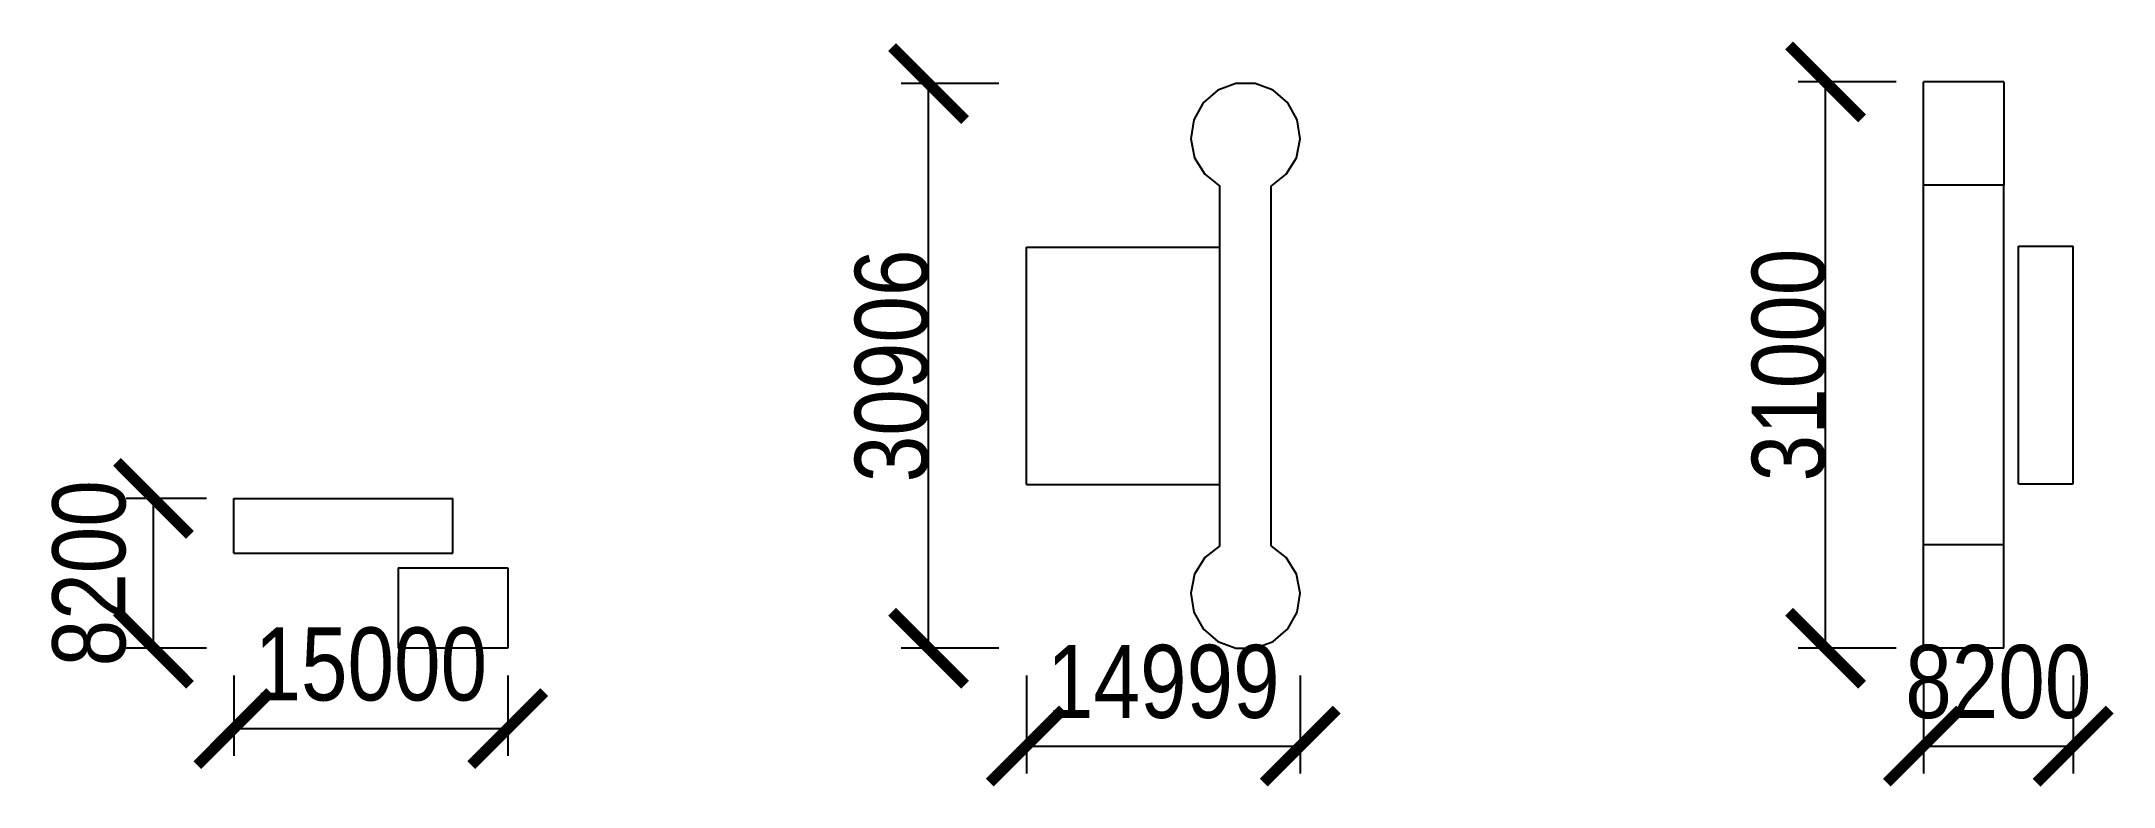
# Model space of a CAD drawing. Header units: millimetres. Extents: x -105 to 1029, y -76 to 332.
import ezdxf

# ---------------------------------------------------------------- set-up
doc = ezdxf.new("R2010")
doc.units = ezdxf.units.MM
doc.layers.add('DIM', color=5, linetype='Continuous')
doc.layers.add('OUTLINE', color=7, linetype='Continuous')
doc.styles.add('OpenSansCondensed-Light', font='OpenSansCondensed-Light.ttf')
doc.dimstyles.new('EZDXF', dxfattribs={"dimtxt": 0.25, "dimasz": 0.175, "dimexe": 0.375, "dimexo": 0.125, "dimgap": 0.1, "dimtad": 1, "dimlfac": 100, "dimzin": 12, "dimdsep": 46, "dimtxsty": 'OpenSansCondensed-Light', "dimblk": 'ARCHTICK', "dimcen": 2.5, "dimazin": 3, "dimtfac": 0.5, "dimtmove": 2, "dimatfit": 3})

# ---------------------------------------------------------------- blocks, each defined once
blk = doc.blocks.new('_ARCHTICK')
at = {"color": 0, "linetype": 'BYBLOCK', "const_width": 0.15}
blk.add_lwpolyline([(-0.5, -0.5), (0.5, 0.5)], dxfattribs=at)

msp = doc.modelspace()

# ---------------------------------------------------------------- linework, layer by layer
at = {"layer": 'OUTLINE'}
for points in [[(568, 252.998), (576.333, 259.499), (581.893, 268.487), (583.992, 278.846), (582.369, 289.289), (577.224, 298.521), (569.197, 305.397), (559.284, 309.062), (548.716, 309.062), (538.803, 305.397), (530.776, 298.521), (525.631, 289.289), (524.008, 278.846), (526.107, 268.487), (531.667, 259.499), (540, 252.998)], [(925.254, 253.467), (925.254, 257.236), (925.254, 261.005), (925.254, 264.774), (925.254, 268.542), (925.254, 272.311), (925.254, 276.08), (925.254, 279.849), (925.254, 283.618), (925.254, 287.387), (925.254, 291.156), (925.254, 294.925), (925.254, 298.693), (925.254, 302.462), (925.254, 306.231), (925.254, 310)], [(969.254, 310), (925.254, 310)], [(969.254, 310), (969.254, 306.231), (969.254, 302.462), (969.254, 298.693), (969.254, 294.925), (969.254, 291.156), (969.254, 287.387), (969.254, 283.618), (969.254, 279.849), (969.254, 276.08), (969.254, 272.311), (969.254, 268.542), (969.254, 264.774), (969.254, 261.005), (969.254, 257.236), (969.254, 253.467)], [(540, 56.064), (540, 252.998)], [(568, 56.064), (568, 252.998)], [(925.254, 56.533), (925.254, 253.467)], [(969.254, 253.467), (925.254, 253.467)], [(969.254, 56.533), (969.254, 253.467)], [(434, 89.531), (434, 219.531)], [(434, 219.531), (540, 219.531)], [(977.254, 90), (977.254, 220)], [(977.254, 220), (1007.254, 220)], [(1007.254, 90), (1007.254, 220)], [(0, 52), (0, 82)], [(0, 82), (120, 82)], [(120, 52), (120, 82)], [(434, 89.531), (540, 89.531)], [(977.254, 90), (1007.254, 90)], [(0, 52), (120, 52)], [(540, 56.064), (531.667, 49.562), (526.107, 40.575), (524.008, 30.216), (525.631, 19.773), (530.776, 10.541), (538.803, 3.665), (548.716, 0), (559.284, 0), (569.197, 3.665), (577.224, 10.541), (582.369, 19.773), (583.992, 30.216), (581.893, 40.575), (576.333, 49.562), (568, 56.064)], [(925.254, 0), (925.254, 3.769), (925.254, 7.538), (925.254, 11.307), (925.254, 15.075), (925.254, 18.844), (925.254, 22.613), (925.254, 26.382), (925.254, 30.151), (925.254, 33.92), (925.254, 37.689), (925.254, 41.458), (925.254, 45.226), (925.254, 48.995), (925.254, 52.764), (925.254, 56.533)], [(969.254, 56.533), (925.254, 56.533)], [(969.254, 0), (969.254, 3.769), (969.254, 7.538), (969.254, 11.307), (969.254, 15.075), (969.254, 18.844), (969.254, 22.613), (969.254, 26.382), (969.254, 30.151), (969.254, 33.92), (969.254, 37.689), (969.254, 41.458), (969.254, 45.226), (969.254, 48.995), (969.254, 52.764), (969.254, 56.533)], [(90, 44), (94, 44), (98, 44), (102, 44), (106, 44), (110, 44), (114, 44), (118, 44), (122, 44), (126, 44), (130, 44), (134, 44), (138, 44), (142, 44), (146, 44), (150, 44)], [(90, 44), (90, 0)], [(150, 44), (150, 0)], [(150, 0), (146, 0), (142, 0), (138, 0), (134, 0), (130, 0), (126, 0), (122, 0), (118, 0), (114, 0), (110, 0), (106, 0), (102, 0), (98, 0), (94, 0), (90, 0)], [(969.254, 0), (925.254, 0)]]:
    msp.add_lwpolyline(points, dxfattribs=at)

# ---------------------------------------------------------------- dimensions: what is measured, and where the dimension line sits
at = {"layer": 'DIM'}
for base, p1, p2 in [((380.456, 0), (434, 0), (434, 309.062)), ((871.654, 0), (925.254, 0), (925.254, 310)), ((-44, 0), (0, 0), (0, 82))]:
    msp.add_linear_dim(base=base, p1=p1, p2=p2, angle=90, dimstyle='EZDXF', override={"dimtxt": 40, "dimasz": 40, "dimexe": 15, "dimexo": 15, "dimdec": 0}, dxfattribs=at).render()
for base, p1, p2 in [((0, -44), (0, 0), (150, 0)), ((434, -53.544), (434, 0), (583.992, 0)), ((925.254, -53.6), (925.254, 0), (1007.254, 0))]:
    msp.add_linear_dim(base=base, p1=p1, p2=p2, dimstyle='EZDXF', override={"dimtxt": 40, "dimasz": 40, "dimexe": 15, "dimexo": 15, "dimdec": 0}, dxfattribs=at).render()

doc.saveas('drawing.dxf')
